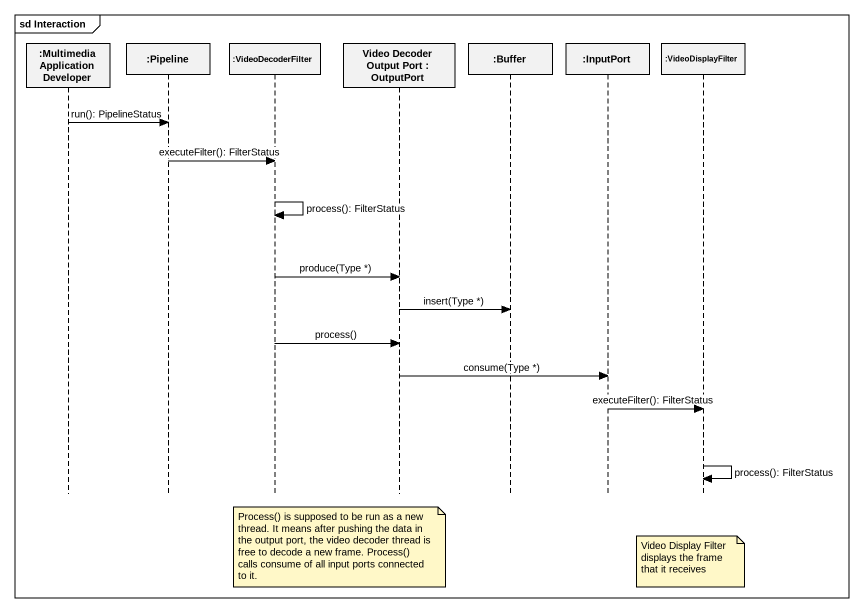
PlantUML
@startuml
mainframe sd Interaction
hide footbox
participant ":Multimedia Application Developer" as Multimedia_Application
participant ":Pipeline" as Pipeline
participant ":VideoDecoderFilter" as VideoDecoderFilter
participant "Video Decoder Output Port : OutputPort" as Video_Decoder_Output_Port
participant ":Buffer" as Buffer
participant ":InputPort" as InputPort
participant ":VideoDisplayFilter" as VideoDisplayFilter

Multimedia_Application -> Pipeline : run(): PipelineStatus
Pipeline -> VideoDecoderFilter : executeFilter(): FilterStatus
VideoDecoderFilter -> VideoDecoderFilter : process(): FilterStatus
VideoDecoderFilter -> Video_Decoder_Output_Port : produce(Type *)
Video_Decoder_Output_Port -> Buffer : insert(Type *)
VideoDecoderFilter -> Video_Decoder_Output_Port : process()
Video_Decoder_Output_Port -> InputPort : consume(Type *)
InputPort -> VideoDisplayFilter : executeFilter(): FilterStatus
VideoDisplayFilter -> VideoDisplayFilter : process(): FilterStatus
note over Video_Decoder_Output_Port : Process() is supposed to be run as a new thread. It means after pushing the data in the output port, the video decoder thread is free to decode a new frame. Process() calls consume of all input ports connected to it.
note over VideoDisplayFilter : Video Display Filter displays the frame that it receives
@enduml
